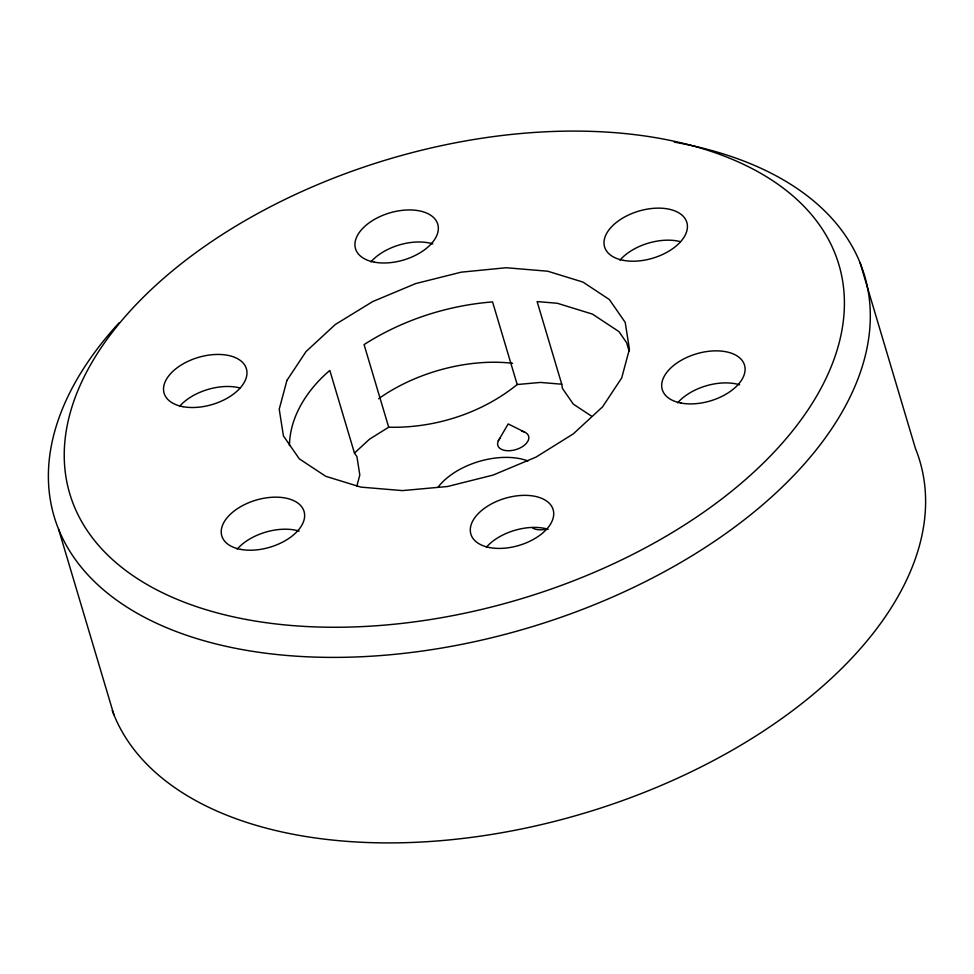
<?xml version="1.0" encoding="UTF-8"?>
<svg xmlns="http://www.w3.org/2000/svg" width="974" height="974" viewBox="0 0 974 974"><rect width="100%" height="100%" fill="white"/><g stroke="black" fill="none" stroke-linecap="round" stroke-linejoin="round"><path stroke-width="1.46" d="M356.788 486.343L359.82 475.032L356.922 456.636L354.463 453.08L329.821 370.437C307.821 389.04 289.765 416.227 289.461 445.556M524.694 432.127L508.184 423.933L498.262 440.905L497.58 443.474A16.095 9.204 -16.6 0 0 508.574 450.743A16.095 9.204 -16.6 0 0 526.447 443.267L528.152 440.686A16.095 9.204 -16.6 0 0 521.553 431.153M354.463 453.08L369.499 439.189L388.699 427.221C434.489 428.341 481.473 413.426 517.194 384.535L540.387 382.429L561.755 384.219L562.412 388.382L573.309 404.113L591.474 416.117M532.522 527.786L533.703 528.565A16.095 9.204 -16.6 0 0 547.303 528.858M860.127 262.919L915.426 448.43A422.728 241.856 -16.6 0 1 601.835 807.689A422.728 241.856 -16.6 0 1 112.266 710.496M629.204 351.383L626.611 342.678L618.904 331.574L592.484 314.115L557.298 303.267L537.124 301.575L561.755 384.219M517.194 384.535L492.564 301.903C447.309 305.483 402.335 320.081 364.069 344.577L388.699 427.221M58.574 529.162L113.873 714.685M438.093 487.122A59.012 33.761 -16.6 0 1 527.993 460.97M498.262 440.905A16.095 9.204 -16.6 0 1 499.979 438.324M674.288 142.119A422.728 241.856 -16.6 0 1 806.314 461.749A422.728 241.856 -16.6 0 1 233.882 647.978A422.728 241.856 -16.6 0 1 119.218 322.686M378.667 398.695A123.917 70.895 -16.6 0 1 512.592 363.314M619.963 260.119A42.917 24.557 -16.6 0 1 680.497 241.674M370.899 261.921A42.917 24.557 -16.6 0 1 432.858 243.89M677.648 402.834A42.917 24.557 -16.6 0 1 739.607 384.803M179.508 406.426A42.917 24.557 -16.6 0 1 240.03 387.981M486.257 547.339A42.917 24.557 -16.6 0 1 548.216 529.308M237.181 549.141A42.917 24.557 -16.6 0 1 299.14 531.11M286.94 380.384L279.221 409.19L283.434 435.938L299.286 458.827L325.706 476.286L360.891 487.122L402.445 490.604L447.529 486.501L493.075 475.081L535.992 457.11L573.333 433.844L602.565 406.852L621.692 377.961L629.423 349.167L625.211 322.406L609.359 299.529L582.939 282.07L547.753 271.222L506.2 267.74L461.201 272.172L415.654 283.592L372.75 301.55L335.312 324.5L306.079 351.504L286.94 380.384M623.47 260.375A42.917 24.557 -16.6 0 0 687.401 227.526A42.917 24.557 -16.6 0 0 626.27 216.106A42.917 24.557 -16.6 0 0 623.47 260.375M374.393 262.164A42.917 24.557 -16.6 0 0 438.324 229.316A42.917 24.557 -16.6 0 0 377.194 217.908A42.917 24.557 -16.6 0 0 374.393 262.164M681.143 403.078A42.917 24.557 -16.6 0 0 745.073 370.23A42.917 24.557 -16.6 0 0 683.943 358.822A42.917 24.557 -16.6 0 0 681.143 403.078M183.002 406.682A42.917 24.557 -16.6 0 0 246.946 373.833A42.917 24.557 -16.6 0 0 185.803 362.413A42.917 24.557 -16.6 0 0 183.002 406.682M489.752 547.583A42.917 24.557 -16.6 0 0 553.695 514.735A42.917 24.557 -16.6 0 0 492.552 503.327A42.917 24.557 -16.6 0 0 489.752 547.583M240.688 549.385A42.917 24.557 -16.6 0 0 304.618 516.537A42.917 24.557 -16.6 0 0 243.488 505.129A42.917 24.557 -16.6 0 0 240.688 549.385M246.325 619.488A401.264 229.584 -16.6 0 0 844.117 312.374A401.264 229.584 -16.6 0 0 272.513 205.66A401.264 229.584 -16.6 0 0 246.325 619.488"/></g></svg>
